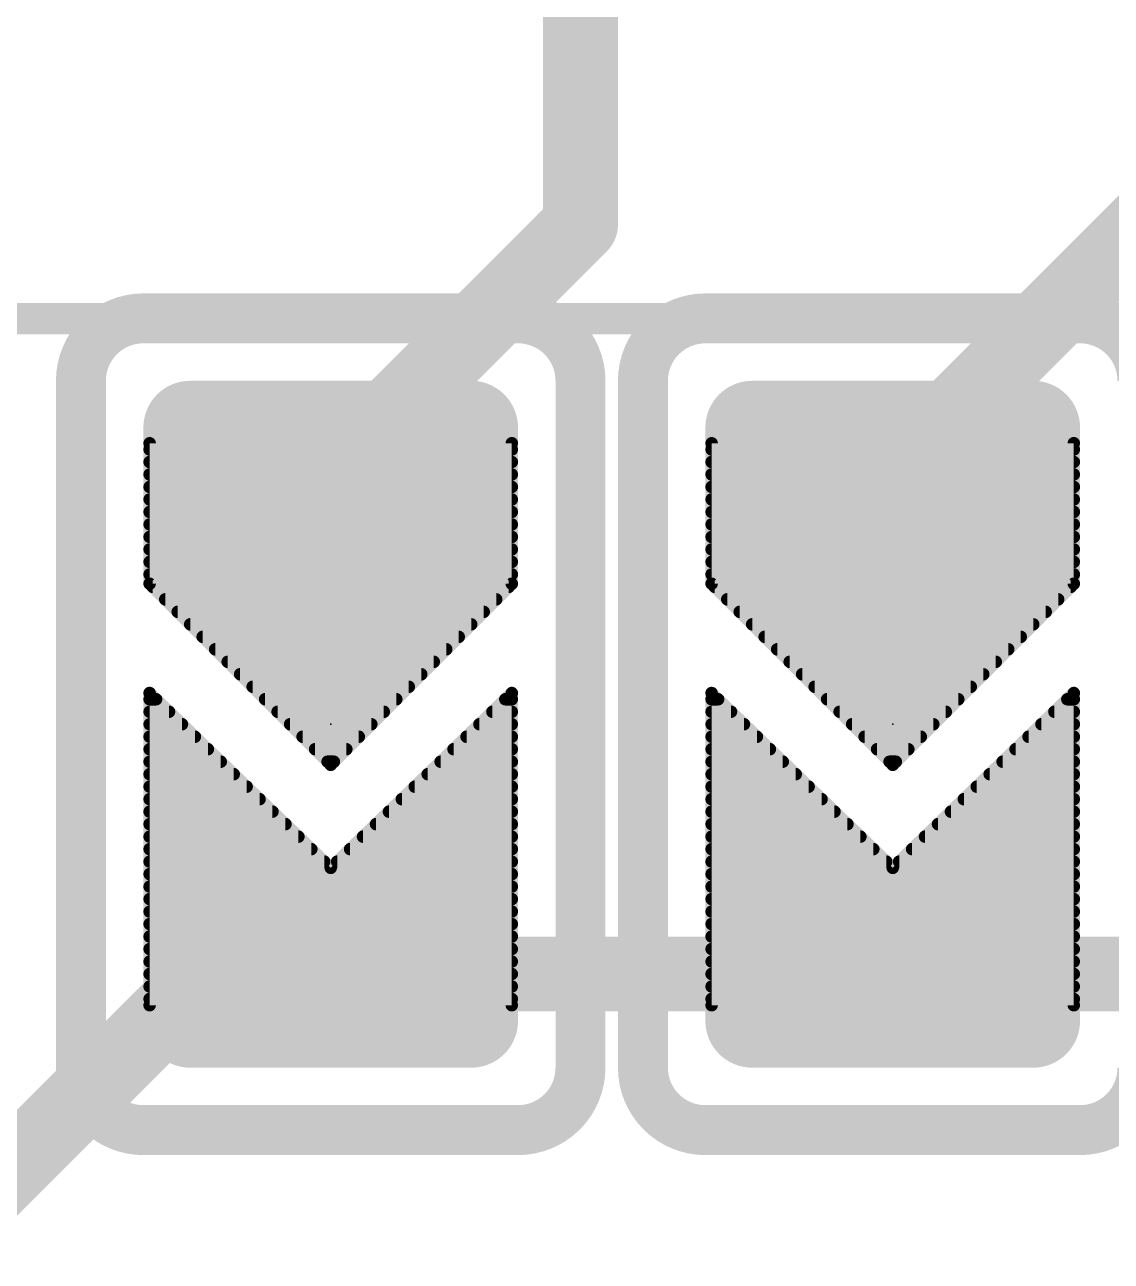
# Model space of a CAD drawing. Extents: x -6.8 to 73.8, y -5.2 to 32.2.
# Drawn here: x 26.95 to 31.37, y 15.6 to 20.63 of the extents above; entities that cross this region are included whole.
import ezdxf

# ---------------------------------------------------------------- set-up
doc = ezdxf.new("R2010")
doc.units = 0
for name, color, linetype in [('16', 132, 'CONTINUOUS'), ('21', 40, 'CONTINUOUS'), ('22', 6, 'CONTINUOUS'), ('24', 53, 'CONTINUOUS')]:
    doc.layers.add(name, color=color, linetype=linetype)

# ---------------------------------------------------------------- blocks, each defined once
blk = doc.blocks.new('RECT121920X243840R50')
at = {"const_width": 0.1905}
blk.add_lwpolyline([(0.2858, -0.5715), (0.2858, 0.5715, 0.4142), (0.1905, 0.6668), (-0.1905, 0.6668, 0.4142), (-0.2858, 0.5715), (-0.2858, -0.5715, 0.4142), (-0.1905, -0.6668), (0.1905, -0.6668, 0.4142)], format="xyb", close=True, dxfattribs=at)
blk.add_solid([(-0.2159, -0.5969), (0.2159, -0.5969), (-0.2159, 0.5969), (0.2159, 0.5969)])

msp = doc.modelspace()

# ---------------------------------------------------------------- linework, layer by layer
at = {"layer": '16'}
for points, const_width in [([(29.21, 19.812), (29.21, 21.59)], 0.3048), ([(30.48, 18.796), (31.75, 20.066)], 0.3048), ([(28.194, 18.796), (29.21, 19.812)], 0.3048), ([(27.4574, 18.923), (27.4574, 18.3515)], 0.0508), ([(28.9306, 18.923), (27.4574, 18.923)], 0.0508), ([(27.4574, 18.8976), (28.9306, 18.8976)], 0.0508), ([(28.9306, 18.3515), (28.9306, 18.923)], 0.0508), ([(29.7434, 18.923), (29.7434, 18.3515)], 0.0508), ([(31.2166, 18.923), (29.7434, 18.923)], 0.0508), ([(29.7434, 18.8976), (31.2166, 18.8976)], 0.0508), ([(31.2166, 18.3515), (31.2166, 18.923)], 0.0508), ([(27.4574, 18.8468), (28.9306, 18.8468)], 0.0508), ([(29.7434, 18.8468), (31.2166, 18.8468)], 0.0508), ([(27.4574, 18.796), (28.9306, 18.796)], 0.0508), ([(29.7434, 18.796), (31.2166, 18.796)], 0.0508), ([(27.4574, 18.7452), (28.9306, 18.7452)], 0.0508), ([(29.7434, 18.7452), (31.2166, 18.7452)], 0.0508), ([(27.4574, 18.6944), (28.9306, 18.6944)], 0.0508), ([(29.7434, 18.6944), (31.2166, 18.6944)], 0.0508), ([(27.4574, 18.6436), (28.9306, 18.6436)], 0.0508), ([(29.7434, 18.6436), (31.2166, 18.6436)], 0.0508), ([(27.4574, 18.5928), (28.9306, 18.5928)], 0.0508), ([(29.7434, 18.5928), (31.2166, 18.5928)], 0.0508), ([(27.4574, 18.542), (28.9306, 18.542)], 0.0508), ([(29.7434, 18.542), (31.2166, 18.542)], 0.0508), ([(27.4574, 18.4912), (28.9306, 18.4912)], 0.0508), ([(29.7434, 18.4912), (31.2166, 18.4912)], 0.0508), ([(27.4574, 18.4404), (28.9306, 18.4404)], 0.0508), ([(29.7434, 18.4404), (31.2166, 18.4404)], 0.0508), ([(27.4574, 18.3896), (28.9306, 18.3896)], 0.0508), ([(29.7434, 18.3896), (31.2166, 18.3896)], 0.0508), ([(27.4574, 18.3515), (28.194, 17.6149)], 0.0508), ([(27.4701, 18.3388), (28.9179, 18.3388)], 0.0508), ([(28.194, 17.6149), (28.9306, 18.3515)], 0.0508), ([(29.7434, 18.3515), (30.48, 17.6149)], 0.0508), ([(29.7561, 18.3388), (31.2039, 18.3388)], 0.0508), ([(30.48, 17.6149), (31.2166, 18.3515)], 0.0508), ([(27.5209, 18.288), (28.8671, 18.288)], 0.0508), ([(29.8069, 18.288), (31.1531, 18.288)], 0.0508), ([(27.5717, 18.2372), (28.8163, 18.2372)], 0.0508), ([(29.8577, 18.2372), (31.1023, 18.2372)], 0.0508), ([(27.6225, 18.1864), (28.7655, 18.1864)], 0.0508), ([(29.9085, 18.1864), (31.0515, 18.1864)], 0.0508), ([(27.6733, 18.1356), (28.7147, 18.1356)], 0.0508), ([(29.9593, 18.1356), (31.0007, 18.1356)], 0.0508), ([(27.7241, 18.0848), (28.6639, 18.0848)], 0.0508), ([(30.0101, 18.0848), (30.9499, 18.0848)], 0.0508), ([(27.7749, 18.034), (28.6131, 18.034)], 0.0508), ([(30.0609, 18.034), (30.8991, 18.034)], 0.0508), ([(27.8257, 17.9832), (28.5623, 17.9832)], 0.0508), ([(30.1117, 17.9832), (30.8483, 17.9832)], 0.0508), ([(27.8765, 17.9324), (28.5115, 17.9324)], 0.0508), ([(30.1625, 17.9324), (30.7975, 17.9324)], 0.0508), ([(27.4574, 17.907), (28.194, 17.1958)], 0.0508), ([(27.4574, 16.637), (27.4574, 17.907)], 0.0508), ([(27.4574, 17.8816), (27.4837, 17.8816)], 0.0508), ([(27.9273, 17.8816), (28.4607, 17.8816)], 0.0508), ([(28.194, 17.1958), (28.9306, 17.907)], 0.0508), ([(28.9043, 17.8816), (28.9306, 17.8816)], 0.0508), ([(28.9306, 17.907), (28.9306, 16.637)], 0.0508), ([(29.7434, 17.907), (30.48, 17.1958)], 0.0508), ([(29.7434, 16.637), (29.7434, 17.907)], 0.0508), ([(29.7434, 17.8816), (29.7697, 17.8816)], 0.0508), ([(30.2133, 17.8816), (30.7467, 17.8816)], 0.0508), ([(30.48, 17.1958), (31.2166, 17.907)], 0.0508), ([(31.1903, 17.8816), (31.2166, 17.8816)], 0.0508), ([(31.2166, 17.907), (31.2166, 16.637)], 0.0508), ([(27.4574, 17.8308), (27.5363, 17.8308)], 0.0508), ([(27.9781, 17.8308), (28.4099, 17.8308)], 0.0508), ([(28.8517, 17.8308), (28.9306, 17.8308)], 0.0508), ([(29.7434, 17.8308), (29.8223, 17.8308)], 0.0508), ([(30.2641, 17.8308), (30.6959, 17.8308)], 0.0508), ([(31.1377, 17.8308), (31.2166, 17.8308)], 0.0508), ([(27.4574, 17.78), (27.5889, 17.78)], 0.0508), ([(28.0289, 17.78), (28.3591, 17.78)], 0.0508), ([(28.7991, 17.78), (28.9306, 17.78)], 0.0508), ([(29.7434, 17.78), (29.8749, 17.78)], 0.0508), ([(30.3149, 17.78), (30.6451, 17.78)], 0.0508), ([(31.0851, 17.78), (31.2166, 17.78)], 0.0508), ([(27.4574, 17.7292), (27.6416, 17.7292)], 0.0508), ([(28.0797, 17.7292), (28.3083, 17.7292)], 0.0508), ([(28.7465, 17.7292), (28.9306, 17.7292)], 0.0508), ([(29.7434, 17.7292), (29.9276, 17.7292)], 0.0508), ([(30.3657, 17.7292), (30.5943, 17.7292)], 0.0508), ([(31.0325, 17.7292), (31.2166, 17.7292)], 0.0508), ([(27.4574, 17.6784), (27.6942, 17.6784)], 0.0508), ([(28.1305, 17.6784), (28.2575, 17.6784)], 0.0508), ([(28.6938, 17.6784), (28.9306, 17.6784)], 0.0508), ([(29.7434, 17.6784), (29.9802, 17.6784)], 0.0508), ([(30.4165, 17.6784), (30.5435, 17.6784)], 0.0508), ([(30.9798, 17.6784), (31.2166, 17.6784)], 0.0508), ([(27.4574, 17.6276), (27.7468, 17.6276)], 0.0508), ([(28.1813, 17.6276), (28.2067, 17.6276)], 0.0508), ([(28.6412, 17.6276), (28.9306, 17.6276)], 0.0508), ([(29.7434, 17.6276), (30.0328, 17.6276)], 0.0508), ([(30.4673, 17.6276), (30.4927, 17.6276)], 0.0508), ([(30.9272, 17.6276), (31.2166, 17.6276)], 0.0508), ([(27.4574, 17.5768), (27.7994, 17.5768)], 0.0508), ([(28.5886, 17.5768), (28.9306, 17.5768)], 0.0508), ([(29.7434, 17.5768), (30.0854, 17.5768)], 0.0508), ([(30.8746, 17.5768), (31.2166, 17.5768)], 0.0508), ([(27.4574, 17.526), (27.852, 17.526)], 0.0508), ([(28.536, 17.526), (28.9306, 17.526)], 0.0508), ([(29.7434, 17.526), (30.138, 17.526)], 0.0508), ([(30.822, 17.526), (31.2166, 17.526)], 0.0508), ([(27.4574, 17.4752), (27.9046, 17.4752)], 0.0508), ([(28.4834, 17.4752), (28.9306, 17.4752)], 0.0508), ([(29.7434, 17.4752), (30.1906, 17.4752)], 0.0508), ([(30.7694, 17.4752), (31.2166, 17.4752)], 0.0508), ([(27.4574, 17.4244), (27.9572, 17.4244)], 0.0508), ([(28.4308, 17.4244), (28.9306, 17.4244)], 0.0508), ([(29.7434, 17.4244), (30.2432, 17.4244)], 0.0508), ([(30.7168, 17.4244), (31.2166, 17.4244)], 0.0508), ([(27.4574, 17.3736), (28.0099, 17.3736)], 0.0508), ([(28.3782, 17.3736), (28.9306, 17.3736)], 0.0508), ([(29.7434, 17.3736), (30.2959, 17.3736)], 0.0508), ([(30.6642, 17.3736), (31.2166, 17.3736)], 0.0508), ([(27.4574, 17.3228), (28.0625, 17.3228)], 0.0508), ([(28.3255, 17.3228), (28.9306, 17.3228)], 0.0508), ([(29.7434, 17.3228), (30.3485, 17.3228)], 0.0508), ([(30.6115, 17.3228), (31.2166, 17.3228)], 0.0508), ([(27.4574, 17.272), (28.1151, 17.272)], 0.0508), ([(28.2729, 17.272), (28.9306, 17.272)], 0.0508), ([(29.7434, 17.272), (30.4011, 17.272)], 0.0508), ([(30.5589, 17.272), (31.2166, 17.272)], 0.0508), ([(27.4574, 17.2212), (28.1677, 17.2212)], 0.0508), ([(28.2203, 17.2212), (28.9306, 17.2212)], 0.0508), ([(29.7434, 17.2212), (30.4537, 17.2212)], 0.0508), ([(30.5063, 17.2212), (31.2166, 17.2212)], 0.0508), ([(27.4574, 17.1704), (28.9306, 17.1704)], 0.0508), ([(29.7434, 17.1704), (31.2166, 17.1704)], 0.0508), ([(27.4574, 17.1196), (28.9306, 17.1196)], 0.0508), ([(29.7434, 17.1196), (31.2166, 17.1196)], 0.0508), ([(27.4574, 17.0688), (28.9306, 17.0688)], 0.0508), ([(29.7434, 17.0688), (31.2166, 17.0688)], 0.0508), ([(27.4574, 17.018), (28.9306, 17.018)], 0.0508), ([(29.7434, 17.018), (31.2166, 17.018)], 0.0508), ([(27.4574, 16.9672), (28.9306, 16.9672)], 0.0508), ([(29.7434, 16.9672), (31.2166, 16.9672)], 0.0508), ([(27.686, 16.764), (26.67, 15.748)], 0.3048), ([(27.4574, 16.9164), (28.9306, 16.9164)], 0.0508), ([(28.194, 16.764), (27.686, 16.764)], 0.3048), ([(30.48, 16.764), (28.194, 16.764)], 0.3048), ([(29.7434, 16.9164), (31.2166, 16.9164)], 0.0508), ([(32.766, 16.764), (30.48, 16.764)], 0.3048), ([(27.4574, 16.8656), (28.9306, 16.8656)], 0.0508), ([(29.7434, 16.8656), (31.2166, 16.8656)], 0.0508), ([(27.4574, 16.8148), (28.9306, 16.8148)], 0.0508), ([(29.7434, 16.8148), (31.2166, 16.8148)], 0.0508), ([(27.4574, 16.764), (28.9306, 16.764)], 0.0508), ([(29.7434, 16.764), (31.2166, 16.764)], 0.0508), ([(27.4574, 16.7132), (28.9306, 16.7132)], 0.0508), ([(29.7434, 16.7132), (31.2166, 16.7132)], 0.0508), ([(27.4574, 16.6624), (28.9306, 16.6624)], 0.0508), ([(28.9306, 16.637), (27.4574, 16.637)], 0.0508), ([(29.7434, 16.6624), (31.2166, 16.6624)], 0.0508), ([(31.2166, 16.637), (29.7434, 16.637)], 0.0508)]:
    msp.add_lwpolyline(points, dxfattribs=dict(at, const_width=const_width))
for points, const_width in [([(29.2639, 19.7581, 1), (29.1561, 19.8659)], 0.1524), ([(29.1338, 19.812, 1), (29.2862, 19.812)], 0.1524), ([(27.4701, 18.923, 1), (27.4447, 18.923)], 0.0254), ([(27.4574, 18.9357, 1), (27.4574, 18.9103)], 0.0254), ([(27.4574, 18.9103, 1), (27.4574, 18.8849)], 0.0254), ([(28.1401, 18.8499, 1), (28.2479, 18.7421)], 0.1524), ([(28.9433, 18.923, 1), (28.9179, 18.923)], 0.0254), ([(28.9306, 18.9103, 1), (28.9306, 18.9357)], 0.0254), ([(28.9306, 18.8849, 1), (28.9306, 18.9103)], 0.0254), ([(29.7561, 18.923, 1), (29.7307, 18.923)], 0.0254), ([(29.7434, 18.9357, 1), (29.7434, 18.9103)], 0.0254), ([(29.7434, 18.9103, 1), (29.7434, 18.8849)], 0.0254), ([(30.4261, 18.8499, 1), (30.5339, 18.7421)], 0.1524), ([(31.2293, 18.923, 1), (31.2039, 18.923)], 0.0254), ([(31.2166, 18.9103, 1), (31.2166, 18.9357)], 0.0254), ([(31.2166, 18.8849, 1), (31.2166, 18.9103)], 0.0254), ([(27.4574, 18.8595, 1), (27.4574, 18.8341)], 0.0254), ([(28.9306, 18.8341, 1), (28.9306, 18.8595)], 0.0254), ([(29.7434, 18.8595, 1), (29.7434, 18.8341)], 0.0254), ([(31.2166, 18.8341, 1), (31.2166, 18.8595)], 0.0254), ([(27.4574, 18.8087, 1), (27.4574, 18.7833)], 0.0254), ([(28.9306, 18.7833, 1), (28.9306, 18.8087)], 0.0254), ([(29.7434, 18.8087, 1), (29.7434, 18.7833)], 0.0254), ([(31.2166, 18.7833, 1), (31.2166, 18.8087)], 0.0254), ([(27.4574, 18.7579, 1), (27.4574, 18.7325)], 0.0254), ([(28.9306, 18.7325, 1), (28.9306, 18.7579)], 0.0254), ([(29.7434, 18.7579, 1), (29.7434, 18.7325)], 0.0254), ([(31.2166, 18.7325, 1), (31.2166, 18.7579)], 0.0254), ([(27.4574, 18.7071, 1), (27.4574, 18.6817)], 0.0254), ([(28.9306, 18.6817, 1), (28.9306, 18.7071)], 0.0254), ([(29.7434, 18.7071, 1), (29.7434, 18.6817)], 0.0254), ([(31.2166, 18.6817, 1), (31.2166, 18.7071)], 0.0254), ([(27.4574, 18.6563, 1), (27.4574, 18.6309)], 0.0254), ([(28.9306, 18.6309, 1), (28.9306, 18.6563)], 0.0254), ([(29.7434, 18.6563, 1), (29.7434, 18.6309)], 0.0254), ([(31.2166, 18.6309, 1), (31.2166, 18.6563)], 0.0254), ([(27.4574, 18.6055, 1), (27.4574, 18.5801)], 0.0254), ([(28.9306, 18.5801, 1), (28.9306, 18.6055)], 0.0254), ([(29.7434, 18.6055, 1), (29.7434, 18.5801)], 0.0254), ([(31.2166, 18.5801, 1), (31.2166, 18.6055)], 0.0254), ([(27.4574, 18.5547, 1), (27.4574, 18.5293)], 0.0254), ([(28.9306, 18.5293, 1), (28.9306, 18.5547)], 0.0254), ([(29.7434, 18.5547, 1), (29.7434, 18.5293)], 0.0254), ([(31.2166, 18.5293, 1), (31.2166, 18.5547)], 0.0254), ([(27.4574, 18.5039, 1), (27.4574, 18.4785)], 0.0254), ([(28.9306, 18.4785, 1), (28.9306, 18.5039)], 0.0254), ([(29.7434, 18.5039, 1), (29.7434, 18.4785)], 0.0254), ([(31.2166, 18.4785, 1), (31.2166, 18.5039)], 0.0254), ([(27.4574, 18.4531, 1), (27.4574, 18.4277)], 0.0254), ([(28.9306, 18.4277, 1), (28.9306, 18.4531)], 0.0254), ([(29.7434, 18.4531, 1), (29.7434, 18.4277)], 0.0254), ([(31.2166, 18.4277, 1), (31.2166, 18.4531)], 0.0254), ([(27.4574, 18.4023, 1), (27.4574, 18.3769)], 0.0254), ([(28.9306, 18.3769, 1), (28.9306, 18.4023)], 0.0254), ([(29.7434, 18.4023, 1), (29.7434, 18.3769)], 0.0254), ([(31.2166, 18.3769, 1), (31.2166, 18.4023)], 0.0254), ([(27.4664, 18.3605, 1), (27.4484, 18.3425)], 0.0254), ([(27.4447, 18.3515, 1), (27.4701, 18.3515)], 0.0254), ([(27.4701, 18.3515, 1), (27.4701, 18.3261)], 0.0254), ([(28.9179, 18.3515, 1), (28.9433, 18.3515)], 0.0254), ([(28.9179, 18.3261, 1), (28.9179, 18.3515)], 0.0254), ([(28.9396, 18.3425, 1), (28.9216, 18.3605)], 0.0254), ([(29.7524, 18.3605, 1), (29.7344, 18.3425)], 0.0254), ([(29.7307, 18.3515, 1), (29.7561, 18.3515)], 0.0254), ([(29.7561, 18.3515, 1), (29.7561, 18.3261)], 0.0254), ([(31.2039, 18.3515, 1), (31.2293, 18.3515)], 0.0254), ([(31.2039, 18.3261, 1), (31.2039, 18.3515)], 0.0254), ([(31.2256, 18.3425, 1), (31.2076, 18.3605)], 0.0254), ([(27.5209, 18.3007, 1), (27.5209, 18.2753)], 0.0254), ([(28.8671, 18.2753, 1), (28.8671, 18.3007)], 0.0254), ([(29.8069, 18.3007, 1), (29.8069, 18.2753)], 0.0254), ([(31.1531, 18.2753, 1), (31.1531, 18.3007)], 0.0254), ([(27.5717, 18.2499, 1), (27.5717, 18.2245)], 0.0254), ([(28.8163, 18.2245, 1), (28.8163, 18.2499)], 0.0254), ([(29.8577, 18.2499, 1), (29.8577, 18.2245)], 0.0254), ([(31.1023, 18.2245, 1), (31.1023, 18.2499)], 0.0254), ([(27.6225, 18.1991, 1), (27.6225, 18.1737)], 0.0254), ([(28.7655, 18.1737, 1), (28.7655, 18.1991)], 0.0254), ([(29.9085, 18.1991, 1), (29.9085, 18.1737)], 0.0254), ([(31.0515, 18.1737, 1), (31.0515, 18.1991)], 0.0254), ([(27.6733, 18.1483, 1), (27.6733, 18.1229)], 0.0254), ([(28.7147, 18.1229, 1), (28.7147, 18.1483)], 0.0254), ([(29.9593, 18.1483, 1), (29.9593, 18.1229)], 0.0254), ([(31.0007, 18.1229, 1), (31.0007, 18.1483)], 0.0254), ([(27.7241, 18.0975, 1), (27.7241, 18.0721)], 0.0254), ([(28.6639, 18.0721, 1), (28.6639, 18.0975)], 0.0254), ([(30.0101, 18.0975, 1), (30.0101, 18.0721)], 0.0254), ([(30.9499, 18.0721, 1), (30.9499, 18.0975)], 0.0254), ([(27.7749, 18.0467, 1), (27.7749, 18.0213)], 0.0254), ([(28.6131, 18.0213, 1), (28.6131, 18.0467)], 0.0254), ([(30.0609, 18.0467, 1), (30.0609, 18.0213)], 0.0254), ([(30.8991, 18.0213, 1), (30.8991, 18.0467)], 0.0254), ([(27.8257, 17.9959, 1), (27.8257, 17.9705)], 0.0254), ([(28.5623, 17.9705, 1), (28.5623, 17.9959)], 0.0254), ([(30.1117, 17.9959, 1), (30.1117, 17.9705)], 0.0254), ([(30.8483, 17.9705, 1), (30.8483, 17.9959)], 0.0254), ([(27.8765, 17.9451, 1), (27.8765, 17.9197)], 0.0254), ([(28.5115, 17.9197, 1), (28.5115, 17.9451)], 0.0254), ([(30.1625, 17.9451, 1), (30.1625, 17.9197)], 0.0254), ([(30.7975, 17.9197, 1), (30.7975, 17.9451)], 0.0254), ([(27.4662, 17.9161, 1), (27.4486, 17.8979)], 0.0254), ([(27.4701, 17.907, 1), (27.4447, 17.907)], 0.0254), ([(27.4574, 17.8943, 1), (27.4574, 17.8689)], 0.0254), ([(27.4837, 17.8689, 1), (27.4837, 17.8943)], 0.0254), ([(27.9273, 17.8943, 1), (27.9273, 17.8689)], 0.0254), ([(28.4607, 17.8689, 1), (28.4607, 17.8943)], 0.0254), ([(28.9043, 17.8943, 1), (28.9043, 17.8689)], 0.0254), ([(28.9433, 17.907, 1), (28.9179, 17.907)], 0.0254), ([(28.9394, 17.8979, 1), (28.9218, 17.9161)], 0.0254), ([(28.9306, 17.8689, 1), (28.9306, 17.8943)], 0.0254), ([(29.7522, 17.9161, 1), (29.7346, 17.8979)], 0.0254), ([(29.7561, 17.907, 1), (29.7307, 17.907)], 0.0254), ([(29.7434, 17.8943, 1), (29.7434, 17.8689)], 0.0254), ([(29.7697, 17.8689, 1), (29.7697, 17.8943)], 0.0254), ([(30.2133, 17.8943, 1), (30.2133, 17.8689)], 0.0254), ([(30.7467, 17.8689, 1), (30.7467, 17.8943)], 0.0254), ([(31.1903, 17.8943, 1), (31.1903, 17.8689)], 0.0254), ([(31.2293, 17.907, 1), (31.2039, 17.907)], 0.0254), ([(31.2254, 17.8979, 1), (31.2078, 17.9161)], 0.0254), ([(31.2166, 17.8689, 1), (31.2166, 17.8943)], 0.0254), ([(27.4574, 17.8435, 1), (27.4574, 17.8181)], 0.0254), ([(27.5363, 17.8181, 1), (27.5363, 17.8435)], 0.0254), ([(27.9781, 17.8435, 1), (27.9781, 17.8181)], 0.0254), ([(28.4099, 17.8181, 1), (28.4099, 17.8435)], 0.0254), ([(28.8517, 17.8435, 1), (28.8517, 17.8181)], 0.0254), ([(28.9306, 17.8181, 1), (28.9306, 17.8435)], 0.0254), ([(29.7434, 17.8435, 1), (29.7434, 17.8181)], 0.0254), ([(29.8223, 17.8181, 1), (29.8223, 17.8435)], 0.0254), ([(30.2641, 17.8435, 1), (30.2641, 17.8181)], 0.0254), ([(30.6959, 17.8181, 1), (30.6959, 17.8435)], 0.0254), ([(31.1377, 17.8435, 1), (31.1377, 17.8181)], 0.0254), ([(31.2166, 17.8181, 1), (31.2166, 17.8435)], 0.0254), ([(27.4574, 17.7927, 1), (27.4574, 17.7673)], 0.0254), ([(27.5889, 17.7673, 1), (27.5889, 17.7927)], 0.0254), ([(28.0289, 17.7927, 1), (28.0289, 17.7673)], 0.0254), ([(28.3591, 17.7673, 1), (28.3591, 17.7927)], 0.0254), ([(28.7991, 17.7927, 1), (28.7991, 17.7673)], 0.0254), ([(28.9306, 17.7673, 1), (28.9306, 17.7927)], 0.0254), ([(29.7434, 17.7927, 1), (29.7434, 17.7673)], 0.0254), ([(29.8749, 17.7673, 1), (29.8749, 17.7927)], 0.0254), ([(30.3149, 17.7927, 1), (30.3149, 17.7673)], 0.0254), ([(30.6451, 17.7673, 1), (30.6451, 17.7927)], 0.0254), ([(31.0851, 17.7927, 1), (31.0851, 17.7673)], 0.0254), ([(31.2166, 17.7673, 1), (31.2166, 17.7927)], 0.0254), ([(27.4574, 17.7419, 1), (27.4574, 17.7165)], 0.0254), ([(27.6416, 17.7165, 1), (27.6416, 17.7419)], 0.0254), ([(28.0797, 17.7419, 1), (28.0797, 17.7165)], 0.0254), ([(28.3083, 17.7165, 1), (28.3083, 17.7419)], 0.0254), ([(28.7465, 17.7419, 1), (28.7465, 17.7165)], 0.0254), ([(28.9306, 17.7165, 1), (28.9306, 17.7419)], 0.0254), ([(29.7434, 17.7419, 1), (29.7434, 17.7165)], 0.0254), ([(29.9276, 17.7165, 1), (29.9276, 17.7419)], 0.0254), ([(30.3657, 17.7419, 1), (30.3657, 17.7165)], 0.0254), ([(30.5943, 17.7165, 1), (30.5943, 17.7419)], 0.0254), ([(31.0325, 17.7419, 1), (31.0325, 17.7165)], 0.0254), ([(31.2166, 17.7165, 1), (31.2166, 17.7419)], 0.0254), ([(27.4574, 17.6911, 1), (27.4574, 17.6657)], 0.0254), ([(27.6942, 17.6657, 1), (27.6942, 17.6911)], 0.0254), ([(28.1305, 17.6911, 1), (28.1305, 17.6657)], 0.0254), ([(28.2575, 17.6657, 1), (28.2575, 17.6911)], 0.0254), ([(28.6938, 17.6911, 1), (28.6938, 17.6657)], 0.0254), ([(28.9306, 17.6657, 1), (28.9306, 17.6911)], 0.0254), ([(29.7434, 17.6911, 1), (29.7434, 17.6657)], 0.0254), ([(29.9802, 17.6657, 1), (29.9802, 17.6911)], 0.0254), ([(30.4165, 17.6911, 1), (30.4165, 17.6657)], 0.0254), ([(30.5435, 17.6657, 1), (30.5435, 17.6911)], 0.0254), ([(30.9798, 17.6911, 1), (30.9798, 17.6657)], 0.0254), ([(31.2166, 17.6657, 1), (31.2166, 17.6911)], 0.0254), ([(27.4574, 17.6403, 1), (27.4574, 17.6149)], 0.0254), ([(27.7468, 17.6149, 1), (27.7468, 17.6403)], 0.0254), ([(28.1813, 17.6403, 1), (28.1813, 17.6149)], 0.0254), ([(28.185, 17.6239, 1), (28.203, 17.6059)], 0.0254), ([(28.185, 17.6059, 1), (28.203, 17.6239)], 0.0254), ([(28.2067, 17.6149, 1), (28.2067, 17.6403)], 0.0254), ([(28.6412, 17.6403, 1), (28.6412, 17.6149)], 0.0254), ([(28.9306, 17.6149, 1), (28.9306, 17.6403)], 0.0254), ([(29.7434, 17.6403, 1), (29.7434, 17.6149)], 0.0254), ([(30.0328, 17.6149, 1), (30.0328, 17.6403)], 0.0254), ([(30.4673, 17.6403, 1), (30.4673, 17.6149)], 0.0254), ([(30.471, 17.6239, 1), (30.489, 17.6059)], 0.0254), ([(30.471, 17.6059, 1), (30.489, 17.6239)], 0.0254), ([(30.4927, 17.6149, 1), (30.4927, 17.6403)], 0.0254), ([(30.9272, 17.6403, 1), (30.9272, 17.6149)], 0.0254), ([(31.2166, 17.6149, 1), (31.2166, 17.6403)], 0.0254), ([(27.4574, 17.5895, 1), (27.4574, 17.5641)], 0.0254), ([(27.7994, 17.5641, 1), (27.7994, 17.5895)], 0.0254), ([(28.5886, 17.5895, 1), (28.5886, 17.5641)], 0.0254), ([(28.9306, 17.5641, 1), (28.9306, 17.5895)], 0.0254), ([(29.7434, 17.5895, 1), (29.7434, 17.5641)], 0.0254), ([(30.0854, 17.5641, 1), (30.0854, 17.5895)], 0.0254), ([(30.8746, 17.5895, 1), (30.8746, 17.5641)], 0.0254), ([(31.2166, 17.5641, 1), (31.2166, 17.5895)], 0.0254), ([(27.4574, 17.5387, 1), (27.4574, 17.5133)], 0.0254), ([(27.852, 17.5133, 1), (27.852, 17.5387)], 0.0254), ([(28.536, 17.5387, 1), (28.536, 17.5133)], 0.0254), ([(28.9306, 17.5133, 1), (28.9306, 17.5387)], 0.0254), ([(29.7434, 17.5387, 1), (29.7434, 17.5133)], 0.0254), ([(30.138, 17.5133, 1), (30.138, 17.5387)], 0.0254), ([(30.822, 17.5387, 1), (30.822, 17.5133)], 0.0254), ([(31.2166, 17.5133, 1), (31.2166, 17.5387)], 0.0254), ([(27.4574, 17.4879, 1), (27.4574, 17.4625)], 0.0254), ([(27.9046, 17.4625, 1), (27.9046, 17.4879)], 0.0254), ([(28.4834, 17.4879, 1), (28.4834, 17.4625)], 0.0254), ([(28.9306, 17.4625, 1), (28.9306, 17.4879)], 0.0254), ([(29.7434, 17.4879, 1), (29.7434, 17.4625)], 0.0254), ([(30.1906, 17.4625, 1), (30.1906, 17.4879)], 0.0254), ([(30.7694, 17.4879, 1), (30.7694, 17.4625)], 0.0254), ([(31.2166, 17.4625, 1), (31.2166, 17.4879)], 0.0254), ([(27.4574, 17.4371, 1), (27.4574, 17.4117)], 0.0254), ([(27.9572, 17.4117, 1), (27.9572, 17.4371)], 0.0254), ([(28.4308, 17.4371, 1), (28.4308, 17.4117)], 0.0254), ([(28.9306, 17.4117, 1), (28.9306, 17.4371)], 0.0254), ([(29.7434, 17.4371, 1), (29.7434, 17.4117)], 0.0254), ([(30.2432, 17.4117, 1), (30.2432, 17.4371)], 0.0254), ([(30.7168, 17.4371, 1), (30.7168, 17.4117)], 0.0254), ([(31.2166, 17.4117, 1), (31.2166, 17.4371)], 0.0254), ([(27.4574, 17.3863, 1), (27.4574, 17.3609)], 0.0254), ([(28.0099, 17.3609, 1), (28.0099, 17.3863)], 0.0254), ([(28.3782, 17.3863, 1), (28.3782, 17.3609)], 0.0254), ([(28.9306, 17.3609, 1), (28.9306, 17.3863)], 0.0254), ([(29.7434, 17.3863, 1), (29.7434, 17.3609)], 0.0254), ([(30.2959, 17.3609, 1), (30.2959, 17.3863)], 0.0254), ([(30.6642, 17.3863, 1), (30.6642, 17.3609)], 0.0254), ([(31.2166, 17.3609, 1), (31.2166, 17.3863)], 0.0254), ([(27.4574, 17.3355, 1), (27.4574, 17.3101)], 0.0254), ([(28.0625, 17.3101, 1), (28.0625, 17.3355)], 0.0254), ([(28.3255, 17.3355, 1), (28.3255, 17.3101)], 0.0254), ([(28.9306, 17.3101, 1), (28.9306, 17.3355)], 0.0254), ([(29.7434, 17.3355, 1), (29.7434, 17.3101)], 0.0254), ([(30.3485, 17.3101, 1), (30.3485, 17.3355)], 0.0254), ([(30.6115, 17.3355, 1), (30.6115, 17.3101)], 0.0254), ([(31.2166, 17.3101, 1), (31.2166, 17.3355)], 0.0254), ([(27.4574, 17.2847, 1), (27.4574, 17.2593)], 0.0254), ([(28.1151, 17.2593, 1), (28.1151, 17.2847)], 0.0254), ([(28.2729, 17.2847, 1), (28.2729, 17.2593)], 0.0254), ([(28.9306, 17.2593, 1), (28.9306, 17.2847)], 0.0254), ([(29.7434, 17.2847, 1), (29.7434, 17.2593)], 0.0254), ([(30.4011, 17.2593, 1), (30.4011, 17.2847)], 0.0254), ([(30.5589, 17.2847, 1), (30.5589, 17.2593)], 0.0254), ([(31.2166, 17.2593, 1), (31.2166, 17.2847)], 0.0254), ([(27.4574, 17.2339, 1), (27.4574, 17.2085)], 0.0254), ([(28.1677, 17.2085, 1), (28.1677, 17.2339)], 0.0254), ([(28.1852, 17.2049, 1), (28.2028, 17.1867)], 0.0254), ([(28.1852, 17.1867, 1), (28.2028, 17.2049)], 0.0254), ([(28.2203, 17.2339, 1), (28.2203, 17.2085)], 0.0254), ([(28.9306, 17.2085, 1), (28.9306, 17.2339)], 0.0254), ([(29.7434, 17.2339, 1), (29.7434, 17.2085)], 0.0254), ([(30.4537, 17.2085, 1), (30.4537, 17.2339)], 0.0254), ([(30.4712, 17.2049, 1), (30.4888, 17.1867)], 0.0254), ([(30.4712, 17.1867, 1), (30.4888, 17.2049)], 0.0254), ([(30.5063, 17.2339, 1), (30.5063, 17.2085)], 0.0254), ([(31.2166, 17.2085, 1), (31.2166, 17.2339)], 0.0254), ([(27.4574, 17.1831, 1), (27.4574, 17.1577)], 0.0254), ([(28.9306, 17.1577, 1), (28.9306, 17.1831)], 0.0254), ([(29.7434, 17.1831, 1), (29.7434, 17.1577)], 0.0254), ([(31.2166, 17.1577, 1), (31.2166, 17.1831)], 0.0254), ([(27.4574, 17.1323, 1), (27.4574, 17.1069)], 0.0254), ([(28.9306, 17.1069, 1), (28.9306, 17.1323)], 0.0254), ([(29.7434, 17.1323, 1), (29.7434, 17.1069)], 0.0254), ([(31.2166, 17.1069, 1), (31.2166, 17.1323)], 0.0254), ([(27.4574, 17.0815, 1), (27.4574, 17.0561)], 0.0254), ([(28.9306, 17.0561, 1), (28.9306, 17.0815)], 0.0254), ([(29.7434, 17.0815, 1), (29.7434, 17.0561)], 0.0254), ([(31.2166, 17.0561, 1), (31.2166, 17.0815)], 0.0254), ([(27.4574, 17.0307, 1), (27.4574, 17.0053)], 0.0254), ([(28.9306, 17.0053, 1), (28.9306, 17.0307)], 0.0254), ([(29.7434, 17.0307, 1), (29.7434, 17.0053)], 0.0254), ([(31.2166, 17.0053, 1), (31.2166, 17.0307)], 0.0254), ([(27.4574, 16.9799, 1), (27.4574, 16.9545)], 0.0254), ([(28.9306, 16.9545, 1), (28.9306, 16.9799)], 0.0254), ([(29.7434, 16.9799, 1), (29.7434, 16.9545)], 0.0254), ([(31.2166, 16.9545, 1), (31.2166, 16.9799)], 0.0254), ([(27.4574, 16.9291, 1), (27.4574, 16.9037)], 0.0254), ([(27.686, 16.8402, 1), (27.686, 16.6878)], 0.1524), ([(27.7399, 16.7101, 1), (27.6321, 16.8179)], 0.1524), ([(28.194, 16.8402, 1), (28.194, 16.6878)], 0.1524), ([(28.194, 16.6878, 1), (28.194, 16.8402)], 0.1524), ([(28.9306, 16.9037, 1), (28.9306, 16.9291)], 0.0254), ([(29.7434, 16.9291, 1), (29.7434, 16.9037)], 0.0254), ([(30.48, 16.8402, 1), (30.48, 16.6878)], 0.1524), ([(30.48, 16.6878, 1), (30.48, 16.8402)], 0.1524), ([(31.2166, 16.9037, 1), (31.2166, 16.9291)], 0.0254), ([(27.4574, 16.8783, 1), (27.4574, 16.8529)], 0.0254), ([(28.9306, 16.8529, 1), (28.9306, 16.8783)], 0.0254), ([(29.7434, 16.8783, 1), (29.7434, 16.8529)], 0.0254), ([(31.2166, 16.8529, 1), (31.2166, 16.8783)], 0.0254), ([(27.4574, 16.8275, 1), (27.4574, 16.8021)], 0.0254), ([(28.9306, 16.8021, 1), (28.9306, 16.8275)], 0.0254), ([(29.7434, 16.8275, 1), (29.7434, 16.8021)], 0.0254), ([(31.2166, 16.8021, 1), (31.2166, 16.8275)], 0.0254), ([(27.4574, 16.7767, 1), (27.4574, 16.7513)], 0.0254), ([(28.9306, 16.7513, 1), (28.9306, 16.7767)], 0.0254), ([(29.7434, 16.7767, 1), (29.7434, 16.7513)], 0.0254), ([(31.2166, 16.7513, 1), (31.2166, 16.7767)], 0.0254), ([(27.4574, 16.7259, 1), (27.4574, 16.7005)], 0.0254), ([(28.9306, 16.7005, 1), (28.9306, 16.7259)], 0.0254), ([(29.7434, 16.7259, 1), (29.7434, 16.7005)], 0.0254), ([(31.2166, 16.7005, 1), (31.2166, 16.7259)], 0.0254), ([(27.4574, 16.6751, 1), (27.4574, 16.6497)], 0.0254), ([(27.4574, 16.6497, 1), (27.4574, 16.6243)], 0.0254), ([(27.4447, 16.637, 1), (27.4701, 16.637)], 0.0254), ([(28.9179, 16.637, 1), (28.9433, 16.637)], 0.0254), ([(28.9306, 16.6497, 1), (28.9306, 16.6751)], 0.0254), ([(28.9306, 16.6243, 1), (28.9306, 16.6497)], 0.0254), ([(29.7434, 16.6751, 1), (29.7434, 16.6497)], 0.0254), ([(29.7434, 16.6497, 1), (29.7434, 16.6243)], 0.0254), ([(29.7307, 16.637, 1), (29.7561, 16.637)], 0.0254), ([(31.2039, 16.637, 1), (31.2293, 16.637)], 0.0254), ([(31.2166, 16.6497, 1), (31.2166, 16.6751)], 0.0254), ([(31.2166, 16.6243, 1), (31.2166, 16.6497)], 0.0254)]:
    msp.add_lwpolyline(points, format="xyb", dxfattribs=dict(at, const_width=const_width))
at = {"layer": '21', "const_width": 0.127}
msp.add_lwpolyline([(40.85, 19.43), (22.85, 19.43)], dxfattribs=at)
at = {"layer": '22'}
for points, const_width in [([(27.432, 19.431, 0.4142), (27.178, 19.177)], 0.2032), ([(27.432, 19.4818, 1), (27.432, 19.3802)], 0.1016), ([(27.432, 19.3802, 1), (27.432, 19.4818)], 0.1016), ([(29.21, 19.177, 0.4142), (28.956, 19.431)], 0.2032), ([(28.956, 19.4818, 1), (28.956, 19.3802)], 0.1016), ([(28.956, 19.3802, 1), (28.956, 19.4818)], 0.1016), ([(29.718, 19.431, 0.4142), (29.464, 19.177)], 0.2032), ([(29.718, 19.4818, 1), (29.718, 19.3802)], 0.1016), ([(29.718, 19.3802, 1), (29.718, 19.4818)], 0.1016), ([(31.496, 19.177, 0.4142), (31.242, 19.431)], 0.2032), ([(31.242, 19.4818, 1), (31.242, 19.3802)], 0.1016), ([(31.242, 19.3802, 1), (31.242, 19.4818)], 0.1016), ([(27.2288, 19.177, 1), (27.1272, 19.177)], 0.1016), ([(29.2608, 19.177, 1), (29.1592, 19.177)], 0.1016), ([(29.5148, 19.177, 1), (29.4132, 19.177)], 0.1016), ([(27.1272, 19.177, 1), (27.2288, 19.177)], 0.1016), ([(29.1592, 19.177, 1), (29.2608, 19.177)], 0.1016), ([(29.4132, 19.177, 1), (29.5148, 19.177)], 0.1016), ([(27.178, 16.383, 0.4142), (27.432, 16.129)], 0.2032), ([(27.2288, 16.383, 1), (27.1272, 16.383)], 0.1016), ([(28.956, 16.129, 0.4142), (29.21, 16.383)], 0.2032), ([(29.2608, 16.383, 1), (29.1592, 16.383)], 0.1016), ([(29.464, 16.383, 0.4142), (29.718, 16.129)], 0.2032), ([(29.5148, 16.383, 1), (29.4132, 16.383)], 0.1016), ([(31.242, 16.129, 0.4142), (31.496, 16.383)], 0.2032), ([(27.1272, 16.383, 1), (27.2288, 16.383)], 0.1016), ([(29.1592, 16.383, 1), (29.2608, 16.383)], 0.1016), ([(29.4132, 16.383, 1), (29.5148, 16.383)], 0.1016), ([(27.432, 16.1798, 1), (27.432, 16.0782)], 0.1016), ([(27.432, 16.0782, 1), (27.432, 16.1798)], 0.1016), ([(28.956, 16.1798, 1), (28.956, 16.0782)], 0.1016), ([(28.956, 16.0782, 1), (28.956, 16.1798)], 0.1016), ([(29.718, 16.1798, 1), (29.718, 16.0782)], 0.1016), ([(29.718, 16.0782, 1), (29.718, 16.1798)], 0.1016), ([(31.242, 16.1798, 1), (31.242, 16.0782)], 0.1016), ([(31.242, 16.0782, 1), (31.242, 16.1798)], 0.1016)]:
    msp.add_lwpolyline(points, format="xyb", dxfattribs=dict(at, const_width=const_width))
at = {"layer": '22', "const_width": 0.2032}
for points in [[(28.956, 19.431), (27.432, 19.431)], [(31.242, 19.431), (29.718, 19.431)], [(27.178, 19.177), (27.178, 16.383)], [(29.21, 16.383), (29.21, 19.177)], [(29.464, 19.177), (29.464, 16.383)], [(28.956, 16.129), (27.432, 16.129)], [(31.242, 16.129), (29.718, 16.129)]]:
    msp.add_lwpolyline(points, dxfattribs=at)
at = {"layer": '24'}
for p in [(28.194, 17.78), (30.48, 17.78)]:
    msp.add_point(p, dxfattribs=at)

# ---------------------------------------------------------------- block references
at = {"layer": '16', "rotation": 270}
for p in [(28.194, 18.796), (30.48, 18.796), (28.194, 16.764), (30.48, 16.764)]:
    msp.add_blockref('RECT121920X243840R50', p, dxfattribs=at)

doc.saveas('drawing.dxf')
